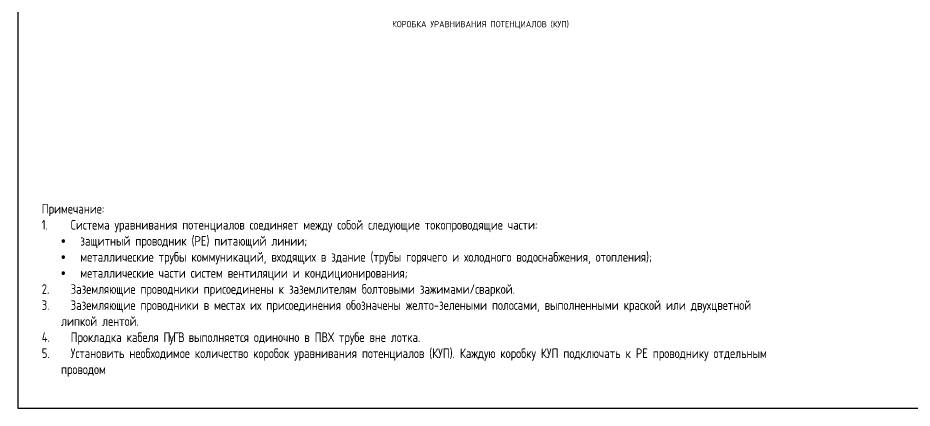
# Model space of a CAD drawing. Header units: millimetres. Extents: x -559267 to 14075, y 0 to 209897.
# Drawn here: x 420 to 651.8, y 392.6 to 493.9 of the extents above; entities that cross this region are included whole.
import ezdxf
from ezdxf.enums import TextEntityAlignment as Align

# ---------------------------------------------------------------- set-up
doc = ezdxf.new("R2010")
doc.units = ezdxf.units.MM
doc.layers.add('Номер кабеля', color=7, linetype='Continuous', lineweight=20)
doc.styles.add('GOST-2.304_Type-B', font='GOST_Common.ttf')
doc.styles.add('Unecom', font='GOST2304A_0.ttf', dxfattribs={"height": 2.5})

# ---------------------------------------------------------------- blocks, each defined once
blk = doc.blocks.new('Схема КУП')
at = {"layer": 'Номер кабеля', "ltscale": 100, "style": 'GOST-2.304_Type-B'}
blk.add_text('КОРОБКА УРАВНИВАНИЯ ПОТЕНЦИАЛОВ (КУП)', height=1.625, dxfattribs=at).set_placement((-89.53, -11.29), align=Align.CENTER)
at = {"layer": 'Номер кабеля', "ltscale": 100, "insert": (-203.27, -102), "char_height": 2.5, "width": 186.6351, "attachment_point": 7, "style": 'Unecom'}
blk.add_mtext('\\pxqc;\\P\\pql;Примечание:\\P\\pi-2,l2,q*,t3;1.^IСистема уравнивания потенциалов соединяет между собой следующие токопроводящие части:\\P\\pl4,tz;{\\fSymbol|b0|i0|c2|p18;·^I}защитный проводник (PE) питающий линии;\\P{\\fSymbol|b0|i0|c2|p18;·^I}металлические трубы коммуникаций, входящих в здание (трубы горячего и холодного водоснабжения, отопления);\\P{\\fSymbol|b0|i0|c2|p18;·^I}металлические части систем вентиляции и кондиционирования;\\P\\pl2,t3;2.^IЗаземляющие проводники присоединены к заземлителям болтовыми зажимами/сваркой.\\P3.^IЗаземляющие проводники в местах их присоединения обозначены желто-зелеными полосами, выполненными краской или двухцветной липкой лентой.\\P4.^IПрокладка кабеля {\\T0.8;\\C0;ПуГВ} выполняется одиночно в ПВХ трубе вне лотка.\\P5.^IУстановить необходимое количество коробок уравнивания потенциалов (КУП). Каждую коробку КУП подключать к РЕ проводнику отдельным проводом', dxfattribs=at)

msp = doc.modelspace()

# ---------------------------------------------------------------- linework, layer by layer
at = {"layer": 'Defpoints', "color": 6}
msp.add_lwpolyline([(420, 679.64), (420, 392.64), (815, 392.64), (815, 679.64), (420, 679.64)], dxfattribs=at)

# ---------------------------------------------------------------- block references
msp.add_blockref('Схема КУП', (629.45, 502.79))

doc.saveas('drawing.dxf')
